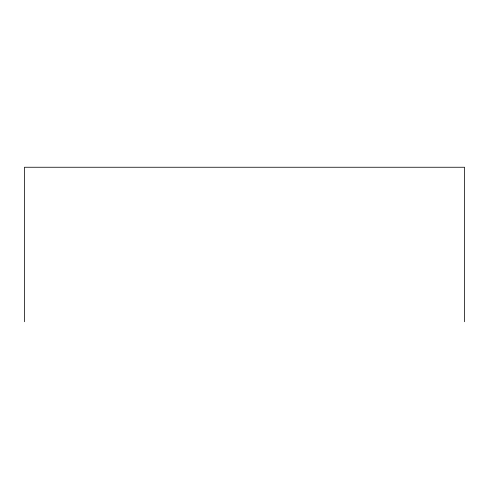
<?xml version="1.0" encoding="UTF-8"?>
<svg xmlns="http://www.w3.org/2000/svg" width="489" height="489" viewBox="0 0 489 489"><rect width="100%" height="100%" fill="white"/><g stroke="black" fill="none" stroke-linecap="round" stroke-linejoin="round"><path stroke-width="0.73" d="M464.55 321.75L464.55 167.25L24.45 167.25L24.45 321.75"/></g></svg>
